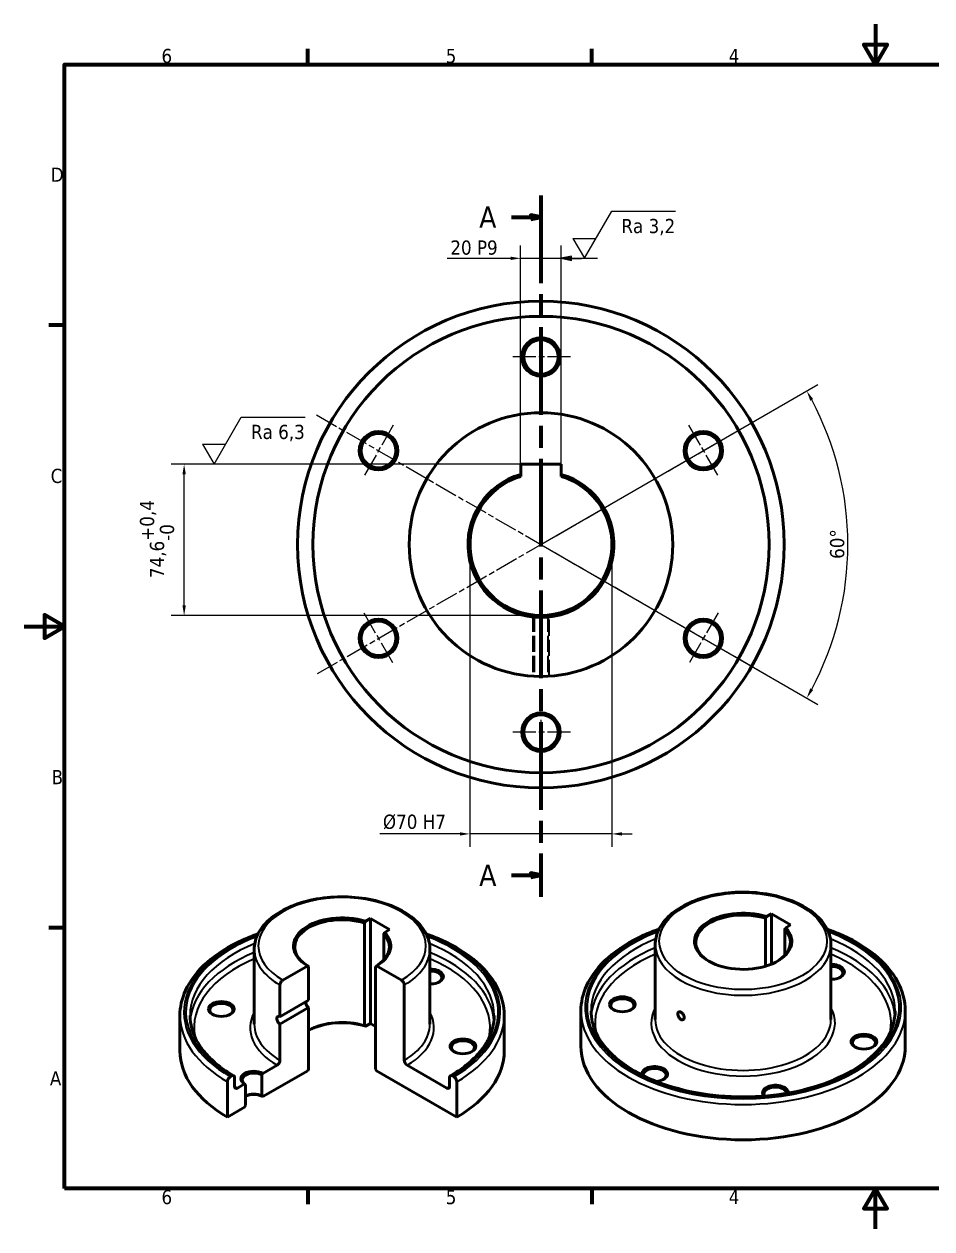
# Model space of a CAD drawing. Header units: millimetres. Extents: x 0 to 1486, y -126 to 594.
# Drawn here: x 0 to 448, y 0 to 594 of the extents above; entities that cross this region are included whole.
import ezdxf

# ---------------------------------------------------------------- set-up
doc = ezdxf.new("R2010")
doc.units = ezdxf.units.MM
doc.header["$LTSCALE"] = 2
doc.linetypes.add('CHAIN', pattern=[0.3543, 0.2362, -0.0295, 0.0591, -0.0295])
doc.linetypes.add('DASHED', pattern=[0.2068, 0.1655, -0.0413])
for name, color, linetype, lineweight in [('Border (ISO)', 7, 'Continuous', 70), ('Center Mark (ISO)', 7, 'Continuous', 25), ('Centerline (ISO)', 7, 'Continuous', 25), ('Dimension (ISO)', 7, 'Continuous', 25), ('Hidden (ISO)', 7, 'DASHED', 35), ('Section Line (ISO)', 7, 'CHAIN', 70), ('Symbol (ISO)', 7, 'Continuous', 25), ('Visible (ISO)', 7, 'Continuous', 50), ('Visible Narrow (ISO)', 7, 'Continuous', 35)]:
    doc.layers.add(name, color=color, linetype=linetype, lineweight=lineweight)
doc.styles.add('Label Text (ISO)', font='tahoma.ttf')
doc.styles.add('Note Text (ISO)', font='tahoma.ttf')
doc.dimstyles.new('Default (ISO)', dxfattribs={"dimscale": 2, "dimtxt": 3.5, "dimasz": 2.5, "dimexe": 3.175, "dimexo": 0, "dimgap": 0.762, "dimtad": 1, "dimdec": 3, "dimrnd": 1e-08, "dimtxsty": 'Note Text (ISO)', "dimcen": 0.09, "dimdle": 10, "dimclrd": 256, "dimclre": 256, "dimclrt": 256, "dimadec": 3, "dimazin": 2, "dimtfac": 1.001486, "dimtdec": 3, "dimtmove": 0, "dimatfit": 3, "dimfxl": 1, "dimtolj": 1, "dimlwd": -1, "dimlwe": -1, "dimarcsym": 0})

# ---------------------------------------------------------------- blocks, each defined once
blk = doc.blocks.new('Borders Výchozí rámeček')
at = {"layer": 'Border (ISO)'}
for p, q in [((70, 287), (70, 290.9)), ((140, 287), (140, 290.9)), ((280, 287), (280, 290.9)), ((350, 287), (350, 290.9)), ((10, 222.75), (6.1, 222.75)), ((410, 222.75), (413.9, 222.75)), ((10, 74.25), (6.1, 74.25)), ((410, 74.25), (413.9, 74.25)), ((70, 10), (70, 6.1)), ((140, 10), (140, 6.1)), ((280, 10), (280, 6.1)), ((350, 10), (350, 6.1))]:
    blk.add_line(p, q, dxfattribs=at)
at = {"layer": 'Border (ISO)', "flags": 128}
for points in [[(210, 297), (210, 287), (207.11, 292), (212.89, 292), (210, 287)], [(10, 10), (10, 287), (410, 287), (410, 10), (10, 10)], [(0, 148.5), (10, 148.5), (5, 151.39), (5, 145.61), (10, 148.5)], [(420, 148.5), (410, 148.5), (415, 151.39), (415, 145.61), (410, 148.5)], [(210, 0), (210, 10), (207.11, 5), (212.89, 5), (210, 10)]]:
    blk.add_lwpolyline(points, dxfattribs=at)
at = {"layer": 'Border (ISO)', "char_height": 3.5, "attachment_point": 7, "style": 'Note Text (ISO)'}
for s, insert in [('6', (33.88, 287.33)), ('5', (103.98, 287.33)), ('4', (173.78, 287.4)), ('3', (243.91, 287.33)), ('2', (313.94, 287.4)), ('1', (384.21, 287.4)), ('D', (6.57, 258.13)), ('D', (410.87, 258.13)), ('C', (6.56, 183.81)), ('C', (410.86, 183.81)), ('B', (6.78, 109.63)), ('B', (411.08, 109.63)), ('A', (6.36, 35.38)), ('A', (410.66, 35.38)), ('6', (33.88, 6.03)), ('5', (103.98, 6.03)), ('4', (173.78, 6.1)), ('3', (243.91, 6.03)), ('2', (313.94, 6.1)), ('1', (384.21, 6.1))]:
    blk.add_mtext(s, dxfattribs=dict(at, insert=insert))
blk = doc.blocks.new('2dTransSection0')
at = {"layer": 'Section Line (ISO)', "linetype": 'CHAIN', "ltscale": 45.790108}
blk.add_line((127.47, 254.74), (127.47, 81.88), dxfattribs=at)
at = {"layer": 'Section Line (ISO)', "linetype": 'Continuous', "lineweight": 140}
for p, q in [((127.47, 254.74), (127.47, 244.12)), ((127.47, 92.51), (127.47, 81.88))]:
    blk.add_line(p, q, dxfattribs=at)
at = {"layer": 'Section Line (ISO)', "linetype": 'Continuous'}
for p, q in [((127.47, 249.43), (124.97, 249.93)), ((124.97, 249.93), (124.97, 248.93)), ((120.17, 249.43), (124.97, 249.43)), ((124.97, 249.43), (127.47, 249.43)), ((124.97, 248.93), (127.47, 249.43)), ((120.17, 87.2), (124.97, 87.2)), ((127.47, 87.2), (124.97, 87.7)), ((124.97, 87.7), (124.97, 86.7)), ((124.97, 87.2), (127.47, 87.2)), ((124.97, 86.7), (127.47, 87.2))]:
    blk.add_line(p, q, dxfattribs=at)
at = {"layer": 'Section Line (ISO)', "linetype": 'Continuous', "flags": 128}
for points in [[(124.97, 248.93), (127.47, 249.43), (124.97, 249.93), (124.97, 248.93)], [(124.97, 86.7), (127.47, 87.2), (124.97, 87.7), (124.97, 86.7)]]:
    blk.add_lwpolyline(points, dxfattribs=at)
at = {"layer": 'Section Line (ISO)'}
for points in [[(124.97, 248.93), (127.47, 249.43), (124.97, 249.93), (124.97, 248.93)], [(124.97, 86.7), (127.47, 87.2), (124.97, 87.7), (124.97, 86.7)]]:
    blk.add_solid(points, dxfattribs=at)
at = {"layer": 'Section Line (ISO)', "char_height": 5.25, "attachment_point": 7, "style": 'Label Text (ISO)'}
for insert in [(112.24, 246.8), (112.24, 84.57)]:
    blk.add_mtext('A', dxfattribs=dict(at, insert=insert))
blk = doc.blocks.new('*D7')
at = {"layer": 'Defpoints', "color": 0, "transparency": 16777216}
for p in [(254.93, 337.42), (254.95, 337.43), (254.95, 337.41), (404.03, 311.13)]:
    blk.add_point(p, dxfattribs=at)
at = {"layer": 'Dimension (ISO)', "transparency": 16777216}
for p, q in [((254.95, 337.43), (391.54, 416.29)), ((254.95, 337.41), (391.54, 258.55))]:
    blk.add_line(p, q, dxfattribs=at)
blk.add_arc((254.93, 337.42), 151.39, 331.89237, 28.10763, dxfattribs=at)
for points in [[(387.74, 408.34), (389.2, 409.15), (386.04, 413.12)], [(389.2, 265.69), (387.74, 266.5), (386.04, 261.72)]]:
    blk.add_solid(points, dxfattribs=at)
at = {"layer": 'Dimension (ISO)', "transparency": 16777216, "insert": (397.52, 330.33), "char_height": 7, "attachment_point": 1, "rotation": 90, "style": 'Note Text (ISO)'}
blk.add_mtext('\\A1;60°', dxfattribs=at)
blk = doc.blocks.new('*D13')
at = {"layer": 'Defpoints', "color": 0, "transparency": 16777216}
for p in [(264.93, 478.51), (244.93, 377.02), (264.93, 377.02)]:
    blk.add_point(p, dxfattribs=at)
at = {"layer": 'Dimension (ISO)', "transparency": 16777216}
for p, q in [((244.93, 377.02), (244.93, 484.86)), ((264.93, 377.02), (264.93, 484.86)), ((239.93, 478.51), (208.71, 478.51)), ((264.93, 478.51), (244.93, 478.51)), ((269.93, 478.51), (274.93, 478.51))]:
    blk.add_line(p, q, dxfattribs=at)
for points in [[(239.93, 479.34), (239.93, 477.68), (244.93, 478.51)], [(269.93, 479.34), (269.93, 477.68), (264.93, 478.51)]]:
    blk.add_solid(points, dxfattribs=at)
at = {"layer": 'Dimension (ISO)', "transparency": 16777216, "insert": (210.24, 487.33), "char_height": 7, "attachment_point": 1, "style": 'Note Text (ISO)'}
blk.add_mtext('\\A1;20 P9', dxfattribs=at)
blk = doc.blocks.new('*D14')
at = {"layer": 'Defpoints', "color": 0, "transparency": 16777216}
for p in [(219.93, 337.42), (289.93, 337.42), (289.93, 194.74)]:
    blk.add_point(p, dxfattribs=at)
at = {"layer": 'Dimension (ISO)', "transparency": 16777216}
for p, q in [((219.93, 337.42), (219.93, 188.39)), ((289.93, 337.42), (289.93, 188.39)), ((214.93, 194.74), (175.45, 194.74)), ((289.93, 194.74), (219.93, 194.74)), ((294.93, 194.74), (299.93, 194.74))]:
    blk.add_line(p, q, dxfattribs=at)
for points in [[(214.93, 195.57), (214.93, 193.91), (219.93, 194.74)], [(294.93, 195.57), (294.93, 193.91), (289.93, 194.74)]]:
    blk.add_solid(points, dxfattribs=at)
at = {"layer": 'Dimension (ISO)', "transparency": 16777216, "insert": (176.98, 204.24), "char_height": 7, "attachment_point": 1, "style": 'Note Text (ISO)'}
blk.add_mtext('\\A1;\\fTahoma|b0|i0;{\\H7.0000;Ø70 H7}', dxfattribs=at)
blk = doc.blocks.new('Surface Texture Identifier3')
at = {"layer": 'Symbol (ISO)'}
for p, q in [((138.2, 239.27), (144.91, 250.89)), ((144.91, 250.89), (160.68, 250.89)), ((135.37, 244.17), (138.2, 239.27)), ((135.37, 244.17), (141.03, 244.17)), ((132.57, 239.28), (132.47, 239.26)), ((132.57, 239.26), (132.47, 239.26)), ((132.47, 239.26), (132.57, 239.24)), ((134.97, 239.76), (134.87, 239.74)), ((134.97, 239.26), (134.87, 239.26)), ((134.87, 238.78), (134.97, 238.76)), ((134.97, 238.76), (134.97, 239.76)), ((134.97, 239.26), (136.61, 239.26)), ((136.61, 239.26), (141.38, 239.26))]:
    blk.add_line(p, q, dxfattribs=at)
at = {"layer": 'Symbol (ISO)', "flags": 128}
blk.add_lwpolyline([(134.97, 239.76), (132.47, 239.26), (134.97, 238.76), (134.97, 239.76)], dxfattribs=at)
at = {"layer": 'Symbol (ISO)'}
blk.add_solid([(134.97, 239.76), (132.47, 239.26), (134.97, 238.76), (134.97, 239.76)], dxfattribs=at)
at = {"layer": 'Symbol (ISO)', "insert": (147.3, 244.91), "char_height": 3.5, "attachment_point": 7, "style": 'Note Text (ISO)'}
blk.add_mtext('Ra 3,2', dxfattribs=at)
blk = doc.blocks.new('*D19')
at = {"layer": 'Defpoints', "color": 0, "transparency": 16777216}
for p in [(78.93, 377.02), (244.93, 377.02), (254.93, 302.42)]:
    blk.add_point(p, dxfattribs=at)
at = {"layer": 'Dimension (ISO)', "transparency": 16777216}
for p, q in [((244.93, 377.02), (72.58, 377.02)), ((78.93, 307.42), (78.93, 372.02)), ((254.93, 302.42), (72.58, 302.42))]:
    blk.add_line(p, q, dxfattribs=at)
for points in [[(78.1, 372.02), (79.77, 372.02), (78.93, 377.02)], [(78.1, 307.42), (79.77, 307.42), (78.93, 302.42)]]:
    blk.add_solid(points, dxfattribs=at)
at = {"layer": 'Dimension (ISO)', "transparency": 16777216, "insert": (57.14, 320.87), "char_height": 7, "attachment_point": 1, "rotation": 90, "style": 'Note Text (ISO)'}
blk.add_mtext('\\A1;74,6{\\H7.0104;\\S+0,4^ -0;}', dxfattribs=at)
blk = doc.blocks.new('Surface Texture Identifier5')
at = {"layer": 'Symbol (ISO)'}
for p, q in [((46.86, 188.52), (53.57, 200.14)), ((53.57, 200.14), (69.34, 200.14)), ((44.03, 193.42), (46.86, 188.52)), ((44.03, 193.42), (49.69, 193.42))]:
    blk.add_line(p, q, dxfattribs=at)
at = {"layer": 'Symbol (ISO)', "insert": (55.96, 194.16), "char_height": 3.5, "attachment_point": 7, "style": 'Note Text (ISO)'}
blk.add_mtext('Ra 6,3', dxfattribs=at)

msp = doc.modelspace()

# ---------------------------------------------------------------- linework, layer by layer
at = {"layer": 'Center Mark (ISO)', "linetype": 'CHAIN', "ltscale": 6.667144}
msp.add_line((254.9346, 435.9191), (254.9346, 423.9191), dxfattribs=at)
at = {"layer": 'Center Mark (ISO)', "linetype": 'CHAIN', "ltscale": 23.990969}
for p, q in [((269.4346, 429.9191), (240.4346, 429.9191)), ((182.0773, 396.2265), (167.5773, 371.1117)), ((327.792, 396.2265), (342.292, 371.1117)), ((167.5773, 303.7265), (182.0773, 278.6117)), ((342.292, 303.7265), (327.792, 278.6117)), ((269.4346, 244.9191), (240.4346, 244.9191))]:
    msp.add_line(p, q, dxfattribs=at)
at = {"layer": 'Center Mark (ISO)', "linetype": 'CHAIN', "ltscale": 7.24134}
msp.add_line((254.9346, 250.9191), (254.9346, 237.8856), dxfattribs=at)
at = {"layer": 'Centerline (ISO)', "linetype": 'CHAIN', "ltscale": 23.990969}
for p, q in [((144.2627, 401.3156), (366.449, 273.0362)), ((144.7113, 273.7816), (365.9174, 401.495))]:
    msp.add_line(p, q, dxfattribs=at)
at = {"layer": 'Hidden (ISO)', "ltscale": 24.078665}
for p, q in [((250.9346, 302.4191), (250.9346, 272.5423)), ((258.9346, 272.5423), (258.9346, 302.4191))]:
    msp.add_line(p, q, dxfattribs=at)
at = {"layer": 'Hidden (ISO)', "ltscale": 5.980787}
for p, q in [((250.9346, 302.4191), (254.9346, 302.4191)), ((254.9346, 302.4191), (258.9346, 302.4191))]:
    msp.add_line(p, q, dxfattribs=at)
at = {"layer": 'Hidden (ISO)', "ltscale": 0.253352}
for p, q in [((251.8393, 302.5562), (251.6111, 302.4191)), ((258.0299, 302.5562), (258.2581, 302.4191))]:
    msp.add_line(p, q, dxfattribs=at)
at = {"layer": 'Hidden (ISO)', "ltscale": 24.109428}
for p, q in [((251.6111, 302.4191), (251.6111, 272.5041)), ((258.2581, 302.4191), (258.2581, 272.5041))]:
    msp.add_line(p, q, dxfattribs=at)
at = {"layer": 'Visible (ISO)'}
for p, q in [((244.9346, 372.0023), (244.9346, 377.0191)), ((244.9346, 377.0191), (264.9346, 377.0191)), ((264.9346, 377.0191), (264.9346, 372.0023)), ((366.2314, 153.9581), (368.5964, 155.3235)), ((368.5964, 155.3235), (378.0245, 149.8802)), ((368.5964, 130.5502), (368.5964, 155.3235)), ((167.9548, 100.1942), (167.9548, 150.817)), ((168.4461, 151.645), (170.8111, 153.0104)), ((170.8111, 153.0104), (180.2392, 147.567)), ((170.8111, 101.2989), (170.8111, 153.0104)), ((365.7401, 129.5379), (365.7401, 153.1301)), ((378.0245, 149.8802), (375.6595, 148.5148)), ((177.3829, 145.3737), (177.3829, 132.5596)), ((180.2392, 147.567), (177.8742, 146.2017)), ((375.1682, 147.6868), (375.1682, 134.8727)), ((113.5242, 100.8634), (113.5242, 137.878)), ((200.1908, 100.8634), (200.1908, 137.878)), ((311.3095, 103.1766), (311.3095, 140.1911)), ((397.9761, 103.1766), (397.9761, 140.1911)), ((127.6304, 122.6367), (139.8869, 129.713)), ((139.8869, 129.713), (140.3583, 129.4408)), ((140.3583, 129.4408), (140.3583, 112.7426)), ((173.3567, 129.4408), (173.8281, 129.713)), ((173.3567, 78.818), (173.3567, 129.4408)), ((173.8281, 129.713), (186.0846, 122.6367)), ((126.2162, 104.5777), (126.2162, 120.1872)), ((187.4988, 120.1872), (187.4988, 83.1727)), ((140.3583, 112.7426), (126.2162, 104.5777)), ((126.2162, 100.9595), (140.3583, 109.1245)), ((140.3583, 109.1245), (140.3583, 78.818)), ((274.6428, 90.1126), (274.6428, 107.5312)), ((434.6428, 90.1126), (434.6428, 107.5312)), ((76.8575, 87.7995), (76.8575, 105.2181)), ((170.8111, 101.2989), (168.4461, 99.9335)), ((173.3567, 99.8292), (170.8111, 101.2989)), ((236.8575, 87.7995), (236.8575, 105.2181)), ((126.2162, 83.1727), (126.2162, 100.9595)), ((117.7309, 76.6407), (124.802, 80.7232)), ((139.8869, 78.0015), (117.7309, 65.2098)), ((140.3583, 78.818), (139.8869, 78.0015)), ((173.8281, 78.0015), (173.3567, 78.818)), ((213.426, 55.1396), (173.8281, 78.0015)), ((188.913, 80.7232), (208.4763, 69.4283)), ((100.2889, 55.1396), (100.2889, 72.5582)), ((101.7032, 75.0077), (102.4103, 75.416)), ((103.8245, 74.5995), (103.8245, 70.2448)), ((105.2387, 69.4283), (108.7742, 71.4696)), ((108.7742, 71.4696), (109.2456, 71.1974)), ((117.2595, 75.8242), (117.7309, 76.6407)), ((117.2595, 65.4819), (117.2595, 75.8242)), ((209.8905, 70.2448), (209.8905, 74.5995)), ((211.3047, 75.416), (212.0118, 75.0077)), ((213.426, 72.5582), (213.426, 55.1396)), ((109.2456, 71.1974), (109.2456, 60.8551)), ((117.7309, 65.2098), (117.2595, 65.4819)), ((108.7742, 60.0386), (100.2889, 55.1396)), ((109.2456, 60.8551), (108.7742, 60.0386))]:
    msp.add_line(p, q, dxfattribs=at)
for centre, radius in [((254.9346, 337.4191), 120), ((254.9346, 337.4191), 112.5), ((254.9346, 429.9191), 9.5), ((254.9346, 429.9191), 8.5), ((254.9346, 337.4191), 65), ((174.8273, 383.6691), 9.5), ((174.8273, 383.6691), 8.5), ((335.042, 383.6691), 9.5), ((335.042, 383.6691), 8.5), ((174.8273, 291.1691), 9.5), ((174.8273, 291.1691), 8.5), ((335.042, 291.1691), 9.5), ((335.042, 291.1691), 8.5), ((254.9346, 244.9191), 9.5), ((254.9346, 244.9191), 8.5)]:
    msp.add_circle(centre, radius, dxfattribs=at)
for radius, start, end in [(36, 106.1276202, 73.8723798), (35, 106.6015496, 73.3984504)]:
    msp.add_arc((254.9346, 337.4191), radius, start, end, dxfattribs=at)
for centre, major_axis, start_param, end_param in [((156.8575, 139.5109), (-24, 0), 4.20847089, 7.06858347), ((354.6428, 141.8241), (-24, 0), 4.20847089, 9.92869605), ((354.6428, 141.2797), (-23.3333, 0), 4.21674252, 7.05439789), ((156.8575, 138.9666), (-23.3333, 0), 4.21674252, 7.06858347), ((156.8575, 138.9666), (23.3333, 0), 5.49778714, 6.77883177), ((156.8575, 139.5109), (24, 0), 5.49778714, 6.7871034), ((354.6428, 141.2797), (23.3333, 0), 5.51197272, 6.77883177), ((200.4624, 124.4058), (6.3333, 0), 4.66949401, 7.8968766), ((200.4624, 123.8614), (5.6667, 0), 5.55500537, 7.90192674), ((398.2477, 126.7189), (6.3333, 0), 4.66949401, 7.8968766), ((398.2477, 126.1746), (5.6667, 0), 5.55500537, 7.90192674), ((127.6304, 121.0037), (1, 1.7321), 0.78539816, 2.35619449), ((186.0846, 121.0037), (1, -1.7321), 0.78539816, 2.35619449), ((295.0774, 110.214), (-5.6667, 0), 2.41341272, 7.01136524), ((97.2921, 107.9009), (-5.6667, 0), 2.41341272, 7.01136524), ((140.3583, 110.9336), (1.1078, -1.9188), 3.92699082, 5.49778714), ((156.8575, 88.3438), (-23.3333, 0), 4.21674252, 5.49778714), ((156.8575, 87.7995), (24, 0), 1.06687824, 2.32878879), ((414.2082, 91.7844), (-5.6667, 0), 2.41341272, 7.01136524), ((216.4229, 89.4713), (-5.6667, 0), 2.41341272, 7.01136524), ((354.6428, 90.1126), (-80, 0), 0, 3.14159265), ((156.8575, 87.7995), (-80, 0), 0, 0.78539816), ((124.802, 82.3562), (1, 1.7321), 3.92699082, 5.49778714), ((188.913, 82.3562), (1, -1.7321), 3.92699082, 5.49778714), ((156.8575, 87.7995), (80, 0), 5.49778714, 6.28318531), ((113.2526, 74.0551), (-6.3333, 0), 3.92699082, 7.06858347), ((311.0379, 76.3683), (6.3333, 0), 4.83355522, 9.55261534), ((311.0379, 75.8239), (-5.6667, 0), 2.41341272, 6.35583133), ((101.7032, 73.3747), (1, 1.7321), 0.78539816, 2.35619449), ((102.4103, 73.783), (1, 1.7321), 5.49778714, 7.06858347), ((113.2526, 73.5108), (-5.6667, 0), 3.92699082, 7.06858347), ((211.3047, 73.783), (-1, 1.7321), 5.49778714, 7.06858347), ((212.0118, 73.3747), (1, -1.7321), 0.78539816, 2.35619449), ((105.2387, 71.0613), (-1, -1.7321), 5.49778714, 7.06858347), ((113.2526, 63.1685), (-5.6667, 0), 3.92699082, 5.49778714), ((113.2526, 62.6242), (6.3333, 0), 0.78539816, 2.25579823), ((208.4763, 71.0613), (1, -1.7321), 5.49778714, 7.06858347), ((370.6033, 67.1535), (6.3333, 0), 6.24373841, 9.89920359), ((370.6033, 66.6091), (-5.6667, 0), 3.22756307, 6.62675536)]:
    msp.add_ellipse(centre, major_axis=major_axis, ratio=0.57735027, start_param=start_param, end_param=end_param, dxfattribs=at)
for centre in [(295.0774, 110.7584), (97.2921, 108.4453), (414.2082, 92.3288), (216.4229, 90.0156)]:
    msp.add_ellipse(centre, major_axis=(-6.3333, 0), ratio=0.57735027, dxfattribs=at)
for points, weights in [([(244.9346, 370.9601), (244.9346, 371.4739), (244.9346, 372.0023)], [1.02222222221, 1.01115900472, 1]), ([(264.9346, 372.0023), (264.9346, 371.4739), (264.9346, 370.9601)], [1, 1.01115900472, 1.02222222222]), ([(167.9548, 150.817), (168.197, 151.2248), (168.4461, 151.645)], [1.02222222221, 1.01115900472, 1]), ([(365.7401, 153.1301), (365.9823, 153.5379), (366.2314, 153.9581)], [1.02222222221, 1.01115900472, 1]), ([(375.6595, 148.5148), (375.4104, 148.0946), (375.1682, 147.6868)], [1, 1.01115900472, 1.02222222222]), ([(177.8742, 146.2017), (177.6251, 145.7815), (177.3829, 145.3737)], [1, 1.01115900472, 1.02222222222]), ([(168.4461, 99.9335), (168.197, 100.066), (167.9548, 100.1942)], [1, 1.01115900472, 1.02222222222])]:
    msp.add_rational_spline(points, weights, degree=2, dxfattribs=at)
for points, knots in [([(200.1908, 137.878), (200.1908, 140.5523), (199.4993, 143.2188), (196.8192, 148.3371), (194.7728, 150.7744), (189.471, 155.2216), (186.1545, 157.2053), (178.6425, 160.4498), (174.4414, 161.705), (165.6065, 163.3646), (160.9761, 163.7717), (151.7383, 163.7084), (147.1326, 163.2395), (138.3865, 161.4661), (134.2483, 160.1607), (126.843, 156.8132), (123.579, 154.7694), (118.3055, 150.1097), (116.2832, 147.4937), (114.0388, 142.4958), (113.5242, 140.1889), (113.5242, 137.878)], [3.92699082, 3.92699082, 3.92699082, 3.92699082, 4.22057195, 4.22057195, 4.52982109, 4.52982109, 4.85550384, 4.85550384, 5.18322624, 5.18322624, 5.509655, 5.509655, 5.83553283, 5.83553283, 6.16204235, 6.16204235, 6.48982426, 6.48982426, 6.81489563, 6.81489563, 7.06858347, 7.06858347, 7.06858347, 7.06858347]), ([(397.9761, 140.1911), (397.9761, 142.8654), (397.2846, 145.532), (394.6046, 150.6503), (392.5581, 153.0876), (387.2563, 157.5347), (383.9398, 159.5184), (376.4278, 162.763), (372.2267, 164.0181), (363.3918, 165.6777), (358.7614, 166.0848), (349.5236, 166.0215), (344.9179, 165.5527), (336.1718, 163.7792), (332.0336, 162.4738), (324.6283, 159.1264), (321.3643, 157.0825), (316.0908, 152.4228), (314.0686, 149.8068), (311.8241, 144.8089), (311.3095, 142.502), (311.3095, 140.1911)], [3.92699082, 3.92699082, 3.92699082, 3.92699082, 4.22057195, 4.22057195, 4.52982109, 4.52982109, 4.85550384, 4.85550384, 5.18322624, 5.18322624, 5.509655, 5.509655, 5.83553283, 5.83553283, 6.16204235, 6.16204235, 6.48982426, 6.48982426, 6.81489563, 6.81489563, 7.06858347, 7.06858347, 7.06858347, 7.06858347]), ([(115.4071, 145.4907), (112.778, 144.5596), (110.2394, 143.5391), (101.0305, 139.3571), (95.0914, 135.6271), (85.5193, 127.1939), (81.8756, 122.4906), (77.7931, 113.5293), (76.8575, 109.3759), (76.8575, 105.2181)], [6.04798536, 6.04798536, 6.04798536, 6.04798536, 6.1642838, 6.1642838, 6.48847686, 6.48847686, 6.81138709, 6.81138709, 7.06858347, 7.06858347, 7.06858347, 7.06858347]), ([(236.8575, 105.2181), (236.8575, 110.1479), (235.5381, 115.0682), (230.4099, 124.4743), (226.5323, 128.9462), (216.5529, 137.0211), (210.391, 140.5995), (201.7704, 144.2106), (200.0592, 144.8705), (198.3079, 145.4907)], [3.92699082, 3.92699082, 3.92699082, 3.92699082, 4.23194314, 4.23194314, 4.54672942, 4.54672942, 4.87011999, 4.87011999, 4.94758893, 4.94758893, 4.94758893, 4.94758893]), ([(313.1924, 147.8038), (310.5633, 146.8728), (308.0247, 145.8522), (298.8158, 141.6702), (292.8767, 137.9402), (283.3046, 129.507), (279.6609, 124.8037), (275.5784, 115.8424), (274.6428, 111.689), (274.6428, 107.5312)], [6.04798536, 6.04798536, 6.04798536, 6.04798536, 6.1642838, 6.1642838, 6.48847686, 6.48847686, 6.81138709, 6.81138709, 7.06858347, 7.06858347, 7.06858347, 7.06858347]), ([(434.6428, 107.5312), (434.6428, 112.461), (433.3234, 117.3813), (428.1952, 126.7874), (424.3177, 131.2593), (414.3382, 139.3343), (408.1763, 142.9126), (399.5557, 146.5237), (397.8445, 147.1836), (396.0932, 147.8038)], [3.92699082, 3.92699082, 3.92699082, 3.92699082, 4.23194314, 4.23194314, 4.54672942, 4.54672942, 4.87011999, 4.87011999, 4.94758893, 4.94758893, 4.94758893, 4.94758893]), ([(138.9673, 111.9394), (138.965, 111.8977), (138.9639, 111.8556), (138.9639, 111.8133), (138.9639, 111.5956), (138.9945, 111.3407), (139.1232, 110.8177), (139.2214, 110.5498), (139.4581, 110.0672), (139.6137, 109.8203), (139.9679, 109.4041), (140.1667, 109.2351), (140.3583, 109.1245)], [1.912412107, 1.912412107, 1.912412107, 1.912412107, 1.935729447, 1.935729447, 1.935729447, 2.055716456, 2.055716456, 2.175703465, 2.175703465, 2.297682637, 2.297682637, 2.419661809, 2.419661809, 2.419661809, 2.419661809]), ([(429.6428, 107.5312), (429.6428, 102.9091), (428.286, 98.2743), (422.9756, 89.5588), (419.1302, 85.4756), (409.3858, 78.2523), (403.543, 75.0962), (390.3884, 69.9751), (383.08, 68.0104), (367.7246, 65.4852), (359.6785, 64.9283), (343.6801, 65.2891), (335.7306, 66.2079), (320.757, 69.4207), (313.7344, 71.7127), (301.3407, 77.4073), (295.969, 80.8064), (287.3787, 88.3267), (284.1713, 92.4439), (280.4832, 100.244), (279.6428, 103.8898), (279.6428, 107.5312)], [2.35619449, 2.35619449, 2.35619449, 2.35619449, 2.69446295, 2.69446295, 3.0179162, 3.0179162, 3.33373354, 3.33373354, 3.64950504, 3.64950504, 3.96603406, 3.96603406, 4.28280585, 4.28280585, 4.59918041, 4.59918041, 4.91476948, 4.91476948, 5.2312918, 5.2312918, 5.49778714, 5.49778714, 5.49778714, 5.49778714]), ([(324.0015, 103.2726), (323.8047, 103.3862), (323.597, 103.554), (323.2185, 103.9659), (323.0478, 104.2099), (322.7797, 104.6975), (322.6644, 104.9736), (322.5121, 105.516), (322.4749, 105.7822), (322.4749, 106.2366), (322.5121, 106.455), (322.6644, 106.804), (322.7797, 106.9347), (323.0478, 107.0895), (323.2185, 107.1239), (323.597, 107.0814), (323.8047, 107.0044), (324.0015, 106.8908)], [0.50086097, 0.50086097, 0.50086097, 0.50086097, 0.6260762, 0.6260762, 0.75129142, 0.75129142, 0.87650668, 0.87650668, 1.00172194, 1.00172194, 1.12693719, 1.12693719, 1.25215245, 1.25215245, 1.37736768, 1.37736768, 1.5025829, 1.5025829, 1.5025829, 1.5025829]), ([(103.4103, 75.515), (100.638, 77.1156), (98.0933, 78.8369), (93.5217, 82.4698), (91.4949, 84.3812), (88.0042, 88.3366), (86.5403, 90.3803), (84.1979, 94.5424), (83.3192, 96.6605), (82.1493, 100.925), (81.8575, 103.0718), (81.8575, 105.2181)], [4.71238898, 4.71238898, 4.71238898, 4.71238898, 4.869468613, 4.869468613, 5.026548246, 5.026548246, 5.183627878, 5.183627878, 5.340707511, 5.340707511, 5.497787144, 5.497787144, 5.497787144, 5.497787144]), ([(126.2162, 100.9595), (126.0194, 101.0731), (125.8117, 101.2409), (125.4332, 101.6527), (125.2624, 101.8968), (124.9943, 102.3844), (124.8791, 102.6605), (124.7268, 103.2029), (124.6896, 103.4691), (124.6896, 103.9235), (124.7268, 104.1419), (124.8791, 104.4909), (124.9943, 104.6216), (125.2624, 104.7764), (125.4332, 104.8108), (125.8117, 104.7682), (126.0194, 104.6913), (126.2162, 104.5777)], [0.50086097, 0.50086097, 0.50086097, 0.50086097, 0.6260762, 0.6260762, 0.75129142, 0.75129142, 0.87650668, 0.87650668, 1.00172194, 1.00172194, 1.12693719, 1.12693719, 1.25215245, 1.25215245, 1.37736768, 1.37736768, 1.5025829, 1.5025829, 1.5025829, 1.5025829]), ([(231.8575, 105.2181), (231.8575, 103.0718), (231.5657, 100.925), (230.3958, 96.6605), (229.5171, 94.5424), (227.1747, 90.3803), (225.7108, 88.3366), (222.2201, 84.3812), (220.1933, 82.4698), (215.6217, 78.8369), (213.077, 77.1156), (210.3047, 75.515)], [2.35619449, 2.35619449, 2.35619449, 2.35619449, 2.513274123, 2.513274123, 2.670353756, 2.670353756, 2.827433388, 2.827433388, 2.984513021, 2.984513021, 3.141592654, 3.141592654, 3.141592654, 3.141592654]), ([(324.0015, 106.8908), (324.1983, 106.7772), (324.4102, 106.6119), (324.8037, 106.2087), (324.9853, 105.9709), (325.2735, 105.4949), (325.3994, 105.225), (325.5669, 104.6913), (325.6083, 104.4275), (325.6083, 104.2003), (325.6083, 103.9731), (325.5669, 103.7523), (325.3994, 103.3946), (325.2735, 103.2577), (324.9853, 103.0913), (324.8037, 103.0507), (324.4102, 103.0845), (324.1983, 103.159), (324.0015, 103.2726)], [1.5025829, 1.5025829, 1.5025829, 1.5025829, 1.62779813, 1.62779813, 1.75301336, 1.75301336, 1.87822862, 1.87822862, 2.00344387, 2.00344387, 2.00344387, 2.12865913, 2.12865913, 2.25387439, 2.25387439, 2.37908961, 2.37908961, 2.50430484, 2.50430484, 2.50430484, 2.50430484])]:
    msp.add_open_spline(points, degree=3, knots=knots, dxfattribs=at)
at = {"layer": 'Visible Narrow (ISO)'}
for centre, major_axis, start_param, end_param in [((156.8575, 139.5109), (-41.3333, 0), 2.35619449, 7.06858347), ((156.8575, 106.8511), (-78, 0), 5.27705193, 7.06858347), ((156.8575, 106.8511), (-77, 0), 5.29081068, 7.06858347), ((156.8575, 106.8511), (78, 0), 5.49778714, 7.28931869), ((156.8575, 106.8511), (77, 0), 5.49778714, 7.27555993), ((354.6428, 109.1642), (78, 0), 2.13545927, 7.28931869), ((354.6428, 109.1642), (-77, 0), 5.29081068, 10.41715259), ((354.6428, 107.5312), (-75, 0), 5.3243767, 6.28318531), ((354.6428, 107.5312), (75, 0), 0, 0.9588086), ((156.8575, 105.2181), (-75, 0), 5.3243767, 6.28318531), ((156.8575, 137.878), (-43.3333, 0), 0, 0.78539816), ((156.8575, 137.878), (43.3333, 0), 5.49778714, 6.28318531), ((156.8575, 105.2181), (75, 0), 0, 0.9588086), ((354.6428, 103.1766), (-75, 0), 5.32839237, 6.23219212), ((354.6428, 140.1911), (-43.3333, 0), 0, 3.14159265), ((354.6428, 103.1766), (75, 0), 0.05099319, 0.95479293), ((156.8575, 99.2304), (-73, 0), 5.34792294, 6.39550898), ((156.8575, 100.8634), (-75, 0), 5.32839237, 6.23219212), ((156.8575, 100.8634), (75, 0), 0.05099319, 0.95479293), ((156.8575, 99.2304), (73, 0), 6.17086164, 7.21844767), ((354.6428, 101.5436), (-73, 0), 5.34792294, 6.39550898), ((354.6428, 101.5436), (73, 0), 6.17086164, 7.21844767), ((354.6428, 107.5312), (-80, 0), 0, 3.14159265), ((354.6428, 101.5436), (-45.3333, 0), 5.98503798, 9.72292528), ((156.8575, 105.2181), (-80, 0), 0, 0.78539816), ((156.8575, 99.2304), (-45.3333, 0), 5.98503798, 7.06858347), ((156.8575, 99.2304), (45.3333, 0), 5.49778714, 6.58133263), ((156.8575, 105.2181), (80, 0), 5.49778714, 6.28318531), ((354.6428, 103.1766), (43.3333, 0), 3.14159265, 6.28318531), ((156.8575, 100.8634), (-43.3333, 0), 0, 0.78539816), ((156.8575, 100.8634), (43.3333, 0), 5.49778714, 6.28318531), ((156.8575, 99.2304), (-73, 0), 0.7576113, 0.78539816), ((156.8575, 99.2304), (-73, 0), 2.35619449, 2.38398136)]:
    msp.add_ellipse(centre, major_axis=major_axis, ratio=0.57735027, start_param=start_param, end_param=end_param, dxfattribs=at)
msp.add_ellipse((354.6428, 141.8241), major_axis=(41.3333, 0), ratio=0.57735027, dxfattribs=at)

# ---------------------------------------------------------------- block references
at = {"xscale": 2, "yscale": 2, "zscale": 2}
msp.add_blockref('Borders Výchozí rámeček', (0, 0), dxfattribs=at)
at = {"layer": 'Section Line (ISO)', "xscale": 2, "yscale": 2, "zscale": 2}
msp.add_blockref('2dTransSection0', (0, 0), dxfattribs=at)
at = {"layer": 'Symbol (ISO)', "xscale": 2, "yscale": 2, "zscale": 2}
for name in ['Surface Texture Identifier3', 'Surface Texture Identifier5']:
    msp.add_blockref(name, (0, 0), dxfattribs=at)

# ---------------------------------------------------------------- dimensions: what is measured, and where the dimension line sits
at = {"layer": 'Dimension (ISO)'}
for base, p1, p2, text, picture, middle in [((264.9346, 478.5107), (244.9346, 377.0191), (264.9346, 377.0191), '<> P9', '*D13', (221.8246, 478.5107)), ((289.9346, 194.7411), (219.9346, 337.4191), (289.9346, 337.4191), '\\fTahoma|b0|i0;{\\H7.0000;Ø<> H7}', '*D14', (192.6947, 194.7411))]:
    dim = msp.add_linear_dim(base=base, p1=p1, p2=p2, angle=180, text=text, dimstyle='Default (ISO)', override={"dimdec": 3, "dimtp": 0, "dimtm": 0, "dimtdec": 3, "dimtofl": 1, "dimatfit": 1}, dxfattribs=at)
    dim.commit()
    dim.dimension.update_dxf_attribs({"geometry": picture, "text_midpoint": middle, "dimtype": 160})
dim = msp.add_angular_dim_3p(base=(404.0276601, 311.1299702), center=(254.9346044, 337.4190986), p1=(254.9519249, 337.4090986), p2=(254.9519249, 337.4290986), dimstyle='Default (ISO)', override={"dimgap": 0.762, "dimadec": 3, "dimtol": 0, "dimlim": 0, "dimtp": 0, "dimtm": 0, "dimtdec": 3}, dxfattribs=at)
dim.commit()
dim.dimension.update_dxf_attribs({"geometry": '*D7', "text_midpoint": (406.3276608, 337.4190986), "dimtype": 165})
dim = msp.add_linear_dim(base=(78.9346, 377.0191), p1=(254.9346, 302.4191), p2=(244.9346, 377.0191), angle=90, dimstyle='Default (ISO)', override={"dimgap": 0.762, "dimdec": 3, "dimtol": 1, "dimlim": 0, "dimtp": 0.4, "dimtm": 1e-09, "dimtdec": 3, "dimtofl": 0, "dimatfit": 1}, dxfattribs=at)
dim.commit()
dim.dimension.update_dxf_attribs({"geometry": '*D19', "text_midpoint": (78.9346, 339.7191), "dimtype": 160})

doc.saveas('drawing.dxf')
